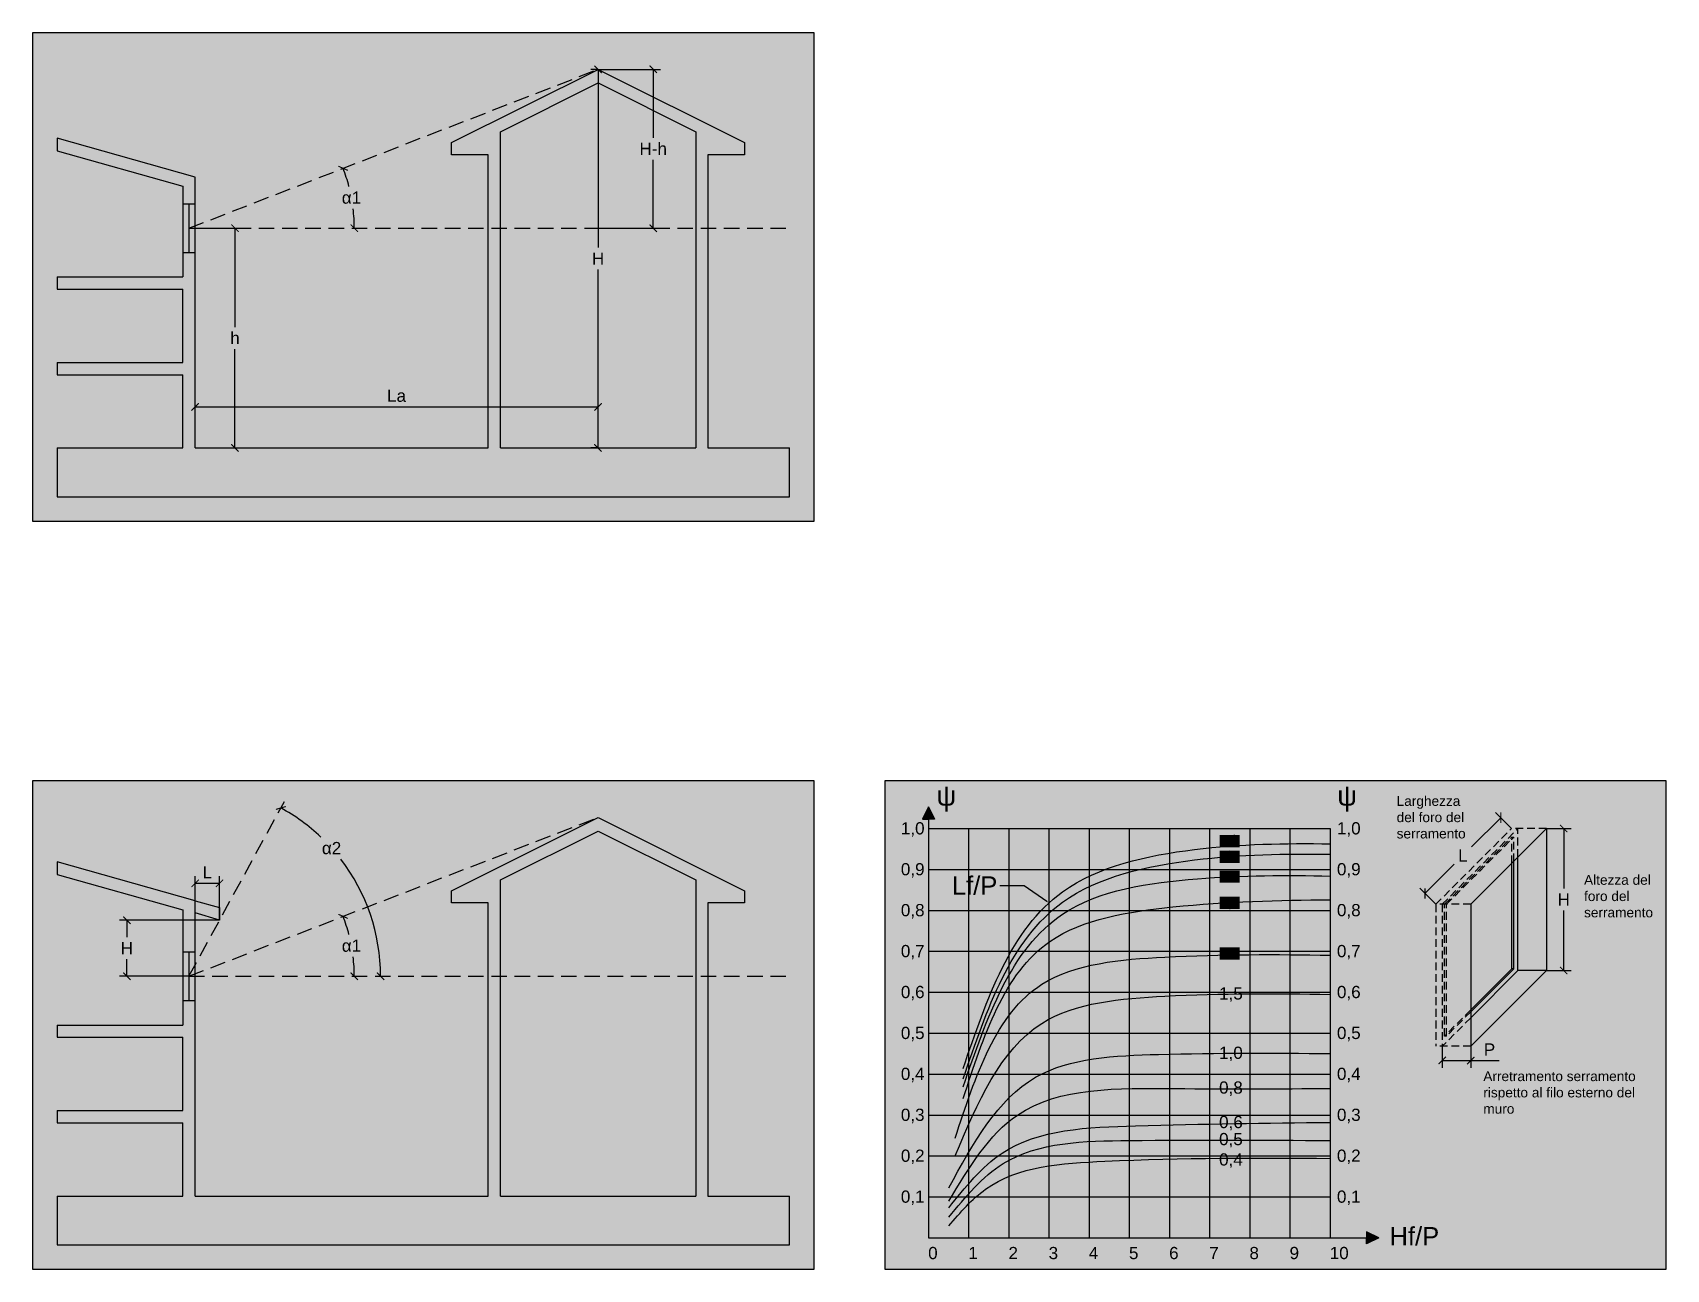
# Model space of a CAD drawing. Header units: millimetres. Extents: x 4281.8 to 4348.7, y 3231 to 3281.6.
import ezdxf
from ezdxf import colors
from ezdxf.entities.mleader import LeaderData, LeaderLine
from ezdxf.math import Vec2, Vec3

# ---------------------------------------------------------------- set-up
doc = ezdxf.new("R2010")
doc.units = ezdxf.units.MM
doc.linetypes.add('TRATTEGGIATA2', pattern=[9.525, 6.35, -3.175])
doc.styles.get("Standard").update_dxf_attribs({"font": 'arial.ttf'})
doc.dimstyles.new('ISO-25', dxfattribs={"dimtxt": 0.5, "dimasz": 0.3, "dimexe": 0.3, "dimexo": 0, "dimgap": 0.2, "dimtad": 1, "dimtih": 1, "dimtoh": 1, "dimtxsty": 'Standard', "dimblk": 'ARCHTICK', "dimcen": 2.5, "dimadec": 0, "dimazin": 0, "dimtfac": 1, "dimtmove": 0, "dimatfit": 3, "dimfxl": 1, "dimarcsym": 0})

# ---------------------------------------------------------------- blocks, each defined once
blk = doc.blocks.new('_ArchTick')
at = {"color": 0, "linetype": 'ByBlock', "const_width": 0.15}
blk.add_lwpolyline([(-0.5, -0.5), (0.5, 0.5)], dxfattribs=at)
blk = doc.blocks.new('*D1')
at = {"color": 0, "lineweight": -2, "transparency": 16777216}
for p, q in [((4288.454, 3273.647), (4290.388, 3273.647)), ((4290.088, 3273.647), (4290.088, 3269.597)), ((4290.088, 3264.647), (4290.088, 3268.697)), ((4288.454, 3264.647), (4290.388, 3264.647))]:
    blk.add_line(p, q, dxfattribs=at)
at = {"layer": 'Defpoints', "color": 0, "transparency": 16777216}
for p in [(4288.454, 3273.647), (4290.088, 3273.647), (4288.454, 3264.647)]:
    blk.add_point(p, dxfattribs=at)
at = {"color": 0, "lineweight": -2, "transparency": 16777216, "xscale": 0.3, "yscale": 0.3, "zscale": 0.3}
for p, rotation in [((4290.088, 3273.647), 90), ((4290.088, 3264.647), 270)]:
    blk.add_blockref('_ArchTick', p, dxfattribs=dict(at, rotation=rotation))
at = {"color": 0, "transparency": 16777216, "insert": (4290.088, 3269.147), "char_height": 0.5, "attachment_point": 5}
blk.add_mtext('h', dxfattribs=at)
blk = doc.blocks.new('*D3')
at = {"color": 0, "lineweight": -2, "transparency": 16777216}
for p, q in [((4304.954, 3280.147), (4304.654, 3280.147)), ((4304.954, 3280.147), (4304.954, 3272.847)), ((4304.954, 3264.647), (4304.954, 3271.947)), ((4304.954, 3264.647), (4304.654, 3264.647))]:
    blk.add_line(p, q, dxfattribs=at)
at = {"layer": 'Defpoints', "color": 0, "transparency": 16777216}
for p in [(4304.954, 3280.147), (4304.954, 3264.647), (4304.954, 3264.647)]:
    blk.add_point(p, dxfattribs=at)
at = {"color": 0, "lineweight": -2, "transparency": 16777216, "xscale": 0.3, "yscale": 0.3, "zscale": 0.3}
for p, rotation in [((4304.954, 3280.147), 90), ((4304.954, 3264.647), 270)]:
    blk.add_blockref('_ArchTick', p, dxfattribs=dict(at, rotation=rotation))
at = {"color": 0, "transparency": 16777216, "insert": (4304.954, 3272.397), "char_height": 0.5, "attachment_point": 5}
blk.add_mtext('H', dxfattribs=at)
blk = doc.blocks.new('*D4')
at = {"color": 0, "lineweight": -2, "transparency": 16777216}
for p, q in [((4288.454, 3264.647), (4288.454, 3266.629)), ((4288.454, 3266.329), (4304.954, 3266.329)), ((4304.954, 3264.647), (4304.954, 3266.629))]:
    blk.add_line(p, q, dxfattribs=at)
at = {"layer": 'Defpoints', "color": 0, "transparency": 16777216}
for p in [(4304.954, 3266.329), (4288.454, 3264.647), (4304.954, 3264.647)]:
    blk.add_point(p, dxfattribs=at)
at = {"color": 0, "lineweight": -2, "transparency": 16777216, "xscale": 0.3, "yscale": 0.3, "zscale": 0.3, "rotation": 180}
blk.add_blockref('_ArchTick', (4288.454, 3266.329), dxfattribs=at)
at = {"color": 0, "lineweight": -2, "transparency": 16777216, "xscale": 0.3, "yscale": 0.3, "zscale": 0.3}
blk.add_blockref('_ArchTick', (4304.954, 3266.329), dxfattribs=at)
at = {"color": 0, "transparency": 16777216, "insert": (4296.704, 3266.783), "char_height": 0.5, "attachment_point": 5}
blk.add_mtext('La', dxfattribs=at)
blk = doc.blocks.new('*D5')
at = {"color": 0, "lineweight": -2, "transparency": 16777216}
for p, q in [((4304.954, 3280.147), (4307.515, 3280.147)), ((4307.215, 3280.147), (4307.215, 3277.347)), ((4307.215, 3273.647), (4307.215, 3276.447)), ((4304.954, 3273.647), (4307.515, 3273.647))]:
    blk.add_line(p, q, dxfattribs=at)
at = {"layer": 'Defpoints', "color": 0, "transparency": 16777216}
for p in [(4304.954, 3280.147), (4307.215, 3280.147), (4304.954, 3273.647)]:
    blk.add_point(p, dxfattribs=at)
at = {"color": 0, "lineweight": -2, "transparency": 16777216, "xscale": 0.3, "yscale": 0.3, "zscale": 0.3}
for p, rotation in [((4307.215, 3280.147), 90), ((4307.215, 3273.647), 270)]:
    blk.add_blockref('_ArchTick', p, dxfattribs=dict(at, rotation=rotation))
at = {"color": 0, "transparency": 16777216, "insert": (4307.215, 3276.897), "char_height": 0.5, "attachment_point": 5}
blk.add_mtext('H-h', dxfattribs=at)
blk = doc.blocks.new('*D6')
at = {"color": 0, "lineweight": -2, "transparency": 16777216}
for start, end in [(14.55216, 21.20923), (0, 6.70744)]:
    blk.add_arc((4288.204, 3273.647), 6.769, start, end, dxfattribs=at)
at = {"layer": 'Defpoints', "color": 0, "transparency": 16777216}
for p in [(4304.954, 3280.147), (4294.922, 3274.481), (4288.204, 3273.647), (4288.204, 3273.647), (4312.802, 3273.647)]:
    blk.add_point(p, dxfattribs=at)
at = {"color": 0, "lineweight": -2, "transparency": 16777216, "xscale": 0.3, "yscale": 0.3, "zscale": 0.3}
for p, rotation in [((4294.515, 3276.096), 111.2092261342237), ((4294.973, 3273.647), 270.0000000000002)]:
    blk.add_blockref('_ArchTick', p, dxfattribs=dict(at, rotation=rotation))
at = {"color": 0, "transparency": 16777216, "insert": (4294.858, 3274.893), "char_height": 0.5, "attachment_point": 5}
blk.add_mtext('α1', dxfattribs=at)
blk = doc.blocks.new('*D11')
at = {"color": 0, "lineweight": -2, "transparency": 16777216}
for start, end in [(14.55216, 21.20923), (0, 6.70744)]:
    blk.add_arc((4288.204, 3243.024), 6.769, start, end, dxfattribs=at)
at = {"layer": 'Defpoints', "color": 0, "transparency": 16777216}
for p in [(4304.954, 3249.524), (4294.922, 3243.858), (4288.204, 3243.024), (4288.204, 3243.024), (4312.802, 3243.024)]:
    blk.add_point(p, dxfattribs=at)
at = {"color": 0, "lineweight": -2, "transparency": 16777216, "xscale": 0.3, "yscale": 0.3, "zscale": 0.3}
for p, rotation in [((4294.515, 3245.473), 111.2092261342237), ((4294.973, 3243.024), 270.0000000000012)]:
    blk.add_blockref('_ArchTick', p, dxfattribs=dict(at, rotation=rotation))
at = {"color": 0, "transparency": 16777216, "insert": (4294.858, 3244.27), "char_height": 0.5, "attachment_point": 5}
blk.add_mtext('α1', dxfattribs=at)
blk = doc.blocks.new('*D12')
at = {"color": 0, "lineweight": -2, "transparency": 16777216}
for start, end in [(46.55094, 61.35743), (360, 37.58764)]:
    blk.add_arc((4288.204, 3243.024), 7.846, start, end, dxfattribs=at)
at = {"layer": 'Defpoints', "color": 0, "transparency": 16777216}
for p in [(4292.109, 3250.174), (4295.555, 3245.766), (4288.204, 3243.024), (4288.204, 3243.024), (4312.802, 3243.024)]:
    blk.add_point(p, dxfattribs=at)
at = {"color": 0, "lineweight": -2, "transparency": 16777216, "xscale": 0.3, "yscale": 0.3, "zscale": 0.3}
for p, rotation in [((4291.965, 3249.91), 151.3574308659003), ((4296.05, 3243.024), 269.9999999999989)]:
    blk.add_blockref('_ArchTick', p, dxfattribs=dict(at, rotation=rotation))
at = {"color": 0, "transparency": 16777216, "insert": (4294.043, 3248.265), "char_height": 0.5, "attachment_point": 5}
blk.add_mtext('α2', dxfattribs=at)
blk = doc.blocks.new('*D13')
at = {"color": 0, "lineweight": -2, "transparency": 16777216}
for p, q in [((4288.454, 3245.313), (4288.454, 3247.124)), ((4289.454, 3246.824), (4288.454, 3246.824)), ((4289.454, 3245.313), (4289.454, 3247.124))]:
    blk.add_line(p, q, dxfattribs=at)
at = {"layer": 'Defpoints', "color": 0, "transparency": 16777216}
for p in [(4288.454, 3246.824), (4288.454, 3245.313), (4289.454, 3245.313)]:
    blk.add_point(p, dxfattribs=at)
at = {"color": 0, "lineweight": -2, "transparency": 16777216, "xscale": 0.3, "yscale": 0.3, "zscale": 0.3, "rotation": 180}
blk.add_blockref('_ArchTick', (4288.454, 3246.824), dxfattribs=at)
at = {"color": 0, "lineweight": -2, "transparency": 16777216, "xscale": 0.3, "yscale": 0.3, "zscale": 0.3}
blk.add_blockref('_ArchTick', (4289.454, 3246.824), dxfattribs=at)
at = {"color": 0, "transparency": 16777216, "insert": (4288.954, 3247.274), "char_height": 0.5, "attachment_point": 5}
blk.add_mtext('L', dxfattribs=at)
blk = doc.blocks.new('*D14')
at = {"color": 0, "lineweight": -2, "transparency": 16777216}
for p, q in [((4289.454, 3245.313), (4285.359, 3245.313)), ((4285.659, 3245.313), (4285.659, 3244.619)), ((4285.659, 3243.024), (4285.659, 3243.719)), ((4288.204, 3243.024), (4285.359, 3243.024))]:
    blk.add_line(p, q, dxfattribs=at)
at = {"layer": 'Defpoints', "color": 0, "transparency": 16777216}
for p in [(4285.659, 3245.313), (4289.454, 3245.313), (4288.204, 3243.024)]:
    blk.add_point(p, dxfattribs=at)
at = {"color": 0, "lineweight": -2, "transparency": 16777216, "xscale": 0.3, "yscale": 0.3, "zscale": 0.3}
for p, rotation in [((4285.659, 3245.313), 90), ((4285.659, 3243.024), 270)]:
    blk.add_blockref('_ArchTick', p, dxfattribs=dict(at, rotation=rotation))
at = {"color": 0, "transparency": 16777216, "insert": (4285.659, 3244.169), "char_height": 0.5, "attachment_point": 5}
blk.add_mtext('H', dxfattribs=at)
blk = doc.blocks.new('*D16')
at = {"color": 0, "lineweight": -2, "transparency": 16777216}
for p, q in [((4339.527, 3240.153), (4339.527, 3239.272)), ((4340.694, 3240.153), (4340.694, 3239.272)), ((4339.527, 3239.572), (4340.694, 3239.572)), ((4340.694, 3239.572), (4341.853, 3239.572))]:
    blk.add_line(p, q, dxfattribs=at)
at = {"layer": 'Defpoints', "color": 0, "transparency": 16777216}
for p in [(4339.527, 3240.153), (4340.694, 3240.153), (4340.694, 3239.572)]:
    blk.add_point(p, dxfattribs=at)
at = {"color": 0, "lineweight": -2, "transparency": 16777216, "xscale": 0.3, "yscale": 0.3, "zscale": 0.3, "rotation": 180}
blk.add_blockref('_ArchTick', (4339.527, 3239.572), dxfattribs=at)
at = {"color": 0, "lineweight": -2, "transparency": 16777216, "xscale": 0.3, "yscale": 0.3, "zscale": 0.3}
blk.add_blockref('_ArchTick', (4340.694, 3239.572), dxfattribs=at)
at = {"color": 0, "transparency": 16777216, "insert": (4341.462, 3240.022), "char_height": 0.5, "attachment_point": 5}
blk.add_mtext('P', dxfattribs=at)
blk = doc.blocks.new('*D18')
at = {"color": 0, "lineweight": -2, "transparency": 16777216}
for p, q in [((4343.795, 3249.069), (4344.801, 3249.069)), ((4344.501, 3249.069), (4344.501, 3246.612)), ((4344.501, 3243.254), (4344.501, 3245.712)), ((4343.795, 3243.254), (4344.801, 3243.254))]:
    blk.add_line(p, q, dxfattribs=at)
at = {"layer": 'Defpoints', "color": 0, "transparency": 16777216}
for p in [(4343.795, 3249.069), (4343.795, 3243.254), (4344.501, 3243.254)]:
    blk.add_point(p, dxfattribs=at)
at = {"color": 0, "lineweight": -2, "transparency": 16777216, "xscale": 0.3, "yscale": 0.3, "zscale": 0.3}
for p, rotation in [((4344.501, 3249.069), 90), ((4344.501, 3243.254), 270)]:
    blk.add_blockref('_ArchTick', p, dxfattribs=dict(at, rotation=rotation))
at = {"color": 0, "transparency": 16777216, "insert": (4344.501, 3246.162), "char_height": 0.5, "attachment_point": 5}
blk.add_mtext('H', dxfattribs=at)
blk = doc.blocks.new('*D19')
at = {"color": 0, "lineweight": -2, "transparency": 16777216}
for p, q in [((4341.921, 3249.513), (4340.727, 3248.319)), ((4342.364, 3249.069), (4341.709, 3249.725)), ((4338.82, 3246.412), (4340.014, 3247.606)), ((4339.263, 3245.969), (4338.608, 3246.624))]:
    blk.add_line(p, q, dxfattribs=at)
at = {"layer": 'Defpoints', "color": 0, "transparency": 16777216}
for p in [(4341.921, 3249.513), (4342.364, 3249.069), (4339.263, 3245.969)]:
    blk.add_point(p, dxfattribs=at)
at = {"color": 0, "lineweight": -2, "transparency": 16777216, "xscale": 0.3, "yscale": 0.3, "zscale": 0.3}
for p, rotation in [((4341.921, 3249.513), 45.00000000001681), ((4338.82, 3246.412), 225.0000000000168)]:
    blk.add_blockref('_ArchTick', p, dxfattribs=dict(at, rotation=rotation))
at = {"color": 0, "transparency": 16777216, "insert": (4340.37, 3247.962), "char_height": 0.5, "attachment_point": 5}
blk.add_mtext('L', dxfattribs=at)

msp = doc.modelspace()

# ---------------------------------------------------------------- hatches: boundary and pattern name
h = msp.add_hatch(color=1)
h.dxf.hatch_style = 1
h.set_gradient(color1=(51, 51, 51), color2=(91, 91, 91), tint=1, name='SPHERICAL')
h.paths.add_polyline_path([(4281.802, 3261.647), (4313.802, 3261.647), (4313.802, 3281.647), (4281.802, 3281.647)])
h = msp.add_hatch(color=254)
h.dxf.hatch_style = 1
h.paths.add_polyline_path([(4282.802, 3277.329), (4282.802, 3276.809), (4287.954, 3275.358), (4287.954, 3274.647), (4288.454, 3274.647), (4288.454, 3275.737)], flags=17)
h.paths.add_polyline_path([(4288.454, 3272.647), (4287.954, 3272.647), (4287.954, 3271.647), (4282.802, 3271.647), (4282.802, 3271.147), (4287.954, 3271.147), (4287.954, 3268.147), (4282.802, 3268.147), (4282.802, 3267.647), (4287.954, 3267.647), (4287.954, 3264.647), (4282.802, 3264.647), (4282.802, 3262.647), (4312.802, 3262.647), (4312.802, 3264.647), (4309.454, 3264.647), (4309.454, 3276.647), (4310.954, 3276.647), (4310.954, 3277.147), (4304.954, 3280.147), (4298.954, 3277.147), (4298.954, 3276.647), (4300.454, 3276.647), (4300.454, 3264.647), (4288.454, 3264.647)])
h.paths.add_polyline_path([(4300.954, 3277.147), (4300.954, 3277.588), (4304.954, 3279.588), (4308.954, 3277.588), (4308.954, 3277.147), (4308.954, 3264.647), (4300.954, 3264.647)], flags=16)
h = msp.add_hatch(color=1)
h.dxf.hatch_style = 1
h.set_gradient(color1=(51, 51, 51), color2=(91, 91, 91), tint=1, name='SPHERICAL')
h.paths.add_polyline_path([(4281.802, 3231.024), (4313.802, 3231.024), (4313.802, 3251.024), (4281.802, 3251.024)])
h = msp.add_hatch(color=1)
h.dxf.hatch_style = 1
h.set_gradient(color1=(51, 51, 51), color2=(91, 91, 91), tint=1, name='SPHERICAL')
h.paths.add_polyline_path([(4316.703, 3231.024), (4348.703, 3231.024), (4348.703, 3251.024), (4316.703, 3251.024)])
h = msp.add_hatch(color=254)
h.dxf.hatch_style = 1
h.paths.add_polyline_path([(4282.802, 3247.186), (4287.954, 3245.735), (4287.954, 3244.024), (4288.454, 3244.024), (4288.454, 3246.114), (4282.802, 3247.706)], flags=17)
h.paths.add_polyline_path([(4287.954, 3241.024), (4282.802, 3241.024), (4282.802, 3240.524), (4287.954, 3240.524), (4287.954, 3237.524), (4282.802, 3237.524), (4282.802, 3237.024), (4287.954, 3237.024), (4287.954, 3234.024), (4282.802, 3234.024), (4282.802, 3232.024), (4312.802, 3232.024), (4312.802, 3234.024), (4309.454, 3234.024), (4309.454, 3246.024), (4310.954, 3246.024), (4310.954, 3246.524), (4304.954, 3249.524), (4298.954, 3246.524), (4298.954, 3246.024), (4300.454, 3246.024), (4300.454, 3234.024), (4288.454, 3234.024), (4288.454, 3242.024), (4287.954, 3242.024)])
h.paths.add_polyline_path([(4300.954, 3246.524), (4300.954, 3246.965), (4304.954, 3248.965), (4308.954, 3246.965), (4308.954, 3246.524), (4308.954, 3234.024), (4300.954, 3234.024)], flags=16)
h = msp.add_hatch(color=40)
h.dxf.hatch_style = 1
h.paths.add_polyline_path([(4318.487, 3249.453), (4318.487, 3249.953), (4318.737, 3249.453)])
h.paths.add_polyline_path([(4318.487, 3249.453), (4318.487, 3249.953), (4318.237, 3249.453)])
h = msp.add_hatch(color=254)
h.dxf.hatch_style = 1
h.paths.add_polyline_path([(4288.454, 3246.114), (4288.454, 3245.614), (4289.454, 3245.313), (4289.454, 3245.832)])
h = msp.add_hatch(color=40)
h.dxf.hatch_style = 1
h.paths.add_polyline_path([(4336.431, 3232.315), (4336.931, 3232.315), (4336.431, 3232.065)])
h.paths.add_polyline_path([(4336.431, 3232.315), (4336.931, 3232.315), (4336.431, 3232.565)])

# ---------------------------------------------------------------- linework, layer by layer
at = {"color": 40}
for p, q in [((4318.487, 3249.453), (4318.487, 3232.315)), ((4340.694, 3245.969), (4343.795, 3249.069)), ((4340.694, 3245.969), (4340.694, 3240.153)), ((4340.694, 3241.567), (4342.454, 3243.326)), ((4340.694, 3241.645), (4342.376, 3243.326)), ((4340.694, 3240.153), (4343.795, 3243.254)), ((4340.694, 3241.321), (4342.628, 3243.254)), ((4318.487, 3232.315), (4336.431, 3232.315))]:
    msp.add_line(p, q, dxfattribs=at)
at = {"color": 253}
for p, q in [((4318.487, 3249.069), (4334.932, 3249.069)), ((4320.132, 3249.069), (4320.132, 3232.315)), ((4321.776, 3249.069), (4321.776, 3232.315)), ((4323.421, 3249.069), (4323.421, 3232.315)), ((4325.065, 3249.069), (4325.065, 3232.315)), ((4326.71, 3249.069), (4326.71, 3232.315)), ((4328.354, 3249.069), (4328.354, 3232.315)), ((4329.999, 3249.069), (4329.999, 3232.315)), ((4331.643, 3249.069), (4331.643, 3232.315)), ((4333.288, 3249.069), (4333.288, 3232.315)), ((4334.932, 3249.069), (4334.932, 3232.315)), ((4318.487, 3247.394), (4334.932, 3247.394)), ((4318.487, 3245.719), (4334.932, 3245.719)), ((4318.487, 3244.043), (4334.932, 3244.043)), ((4318.487, 3242.368), (4334.932, 3242.368)), ((4318.487, 3240.692), (4334.932, 3240.692)), ((4318.487, 3239.017), (4334.932, 3239.017)), ((4318.487, 3237.341), (4334.932, 3237.341)), ((4318.487, 3235.666), (4334.932, 3235.666)), ((4318.487, 3233.99), (4334.932, 3233.99))]:
    msp.add_line(p, q, dxfattribs=at)
at = {"color": 40, "linetype": 'TRATTEGGIATA2', "ltscale": 0.05}
for p, q in [((4339.263, 3245.969), (4339.263, 3240.153)), ((4339.527, 3245.969), (4339.527, 3240.153)), ((4339.701, 3240.574), (4339.701, 3245.969)), ((4340.694, 3241.645), (4339.623, 3240.574)), ((4340.694, 3241.567), (4339.701, 3240.574))]:
    msp.add_line(p, q, dxfattribs=at)
at = {"color": 254}
for points in [[(4281.802, 3261.647), (4313.802, 3261.647), (4313.802, 3281.647), (4281.802, 3281.647)], [(4281.802, 3231.024), (4313.802, 3231.024), (4313.802, 3251.024), (4281.802, 3251.024)], [(4316.703, 3231.024), (4348.703, 3231.024), (4348.703, 3251.024), (4316.703, 3251.024)]]:
    msp.add_lwpolyline(points, close=True, dxfattribs=at)
at = {"color": 40, "linetype": 'TRATTEGGIATA2', "ltscale": 0.1}
for points in [[(4288.204, 3273.647), (4304.954, 3280.147)], [(4288.204, 3273.647), (4312.802, 3273.647)], [(4288.204, 3243.024), (4292.109, 3250.174)], [(4288.204, 3243.024), (4304.954, 3249.524)], [(4288.204, 3243.024), (4312.802, 3243.024)]]:
    msp.add_lwpolyline(points, dxfattribs=at)
at = {"color": 254}
for points in [[(4300.454, 3264.647), (4300.454, 3276.647), (4298.954, 3276.647), (4298.954, 3277.147), (4304.954, 3280.147), (4310.954, 3277.147), (4310.954, 3276.647), (4309.454, 3276.647), (4309.454, 3264.647)], [(4300.954, 3264.647), (4300.954, 3277.147), (4300.954, 3277.588), (4304.954, 3279.588), (4308.954, 3277.588), (4308.954, 3277.147), (4308.954, 3264.647)], [(4288.454, 3264.647), (4288.454, 3275.737), (4282.802, 3277.329), (4282.802, 3276.809), (4287.954, 3275.358), (4287.954, 3271.647)], [(4287.954, 3274.647), (4288.454, 3274.647)], [(4288.204, 3274.647), (4288.204, 3272.647)], [(4287.954, 3272.647), (4288.454, 3272.647)], [(4282.802, 3271.647), (4287.954, 3271.647)], [(4282.802, 3271.647), (4282.802, 3271.147)], [(4282.802, 3271.147), (4287.954, 3271.147)], [(4287.954, 3268.147), (4287.954, 3271.147)], [(4282.802, 3268.147), (4287.954, 3268.147)], [(4282.802, 3268.147), (4282.802, 3267.647)], [(4282.802, 3267.647), (4287.954, 3267.647)], [(4287.954, 3264.647), (4287.954, 3267.647)], [(4282.802, 3264.647), (4287.954, 3264.647)], [(4282.802, 3264.647), (4282.802, 3262.647), (4312.802, 3262.647), (4312.802, 3264.647)], [(4288.454, 3264.647), (4300.454, 3264.647)], [(4300.954, 3264.647), (4308.954, 3264.647)], [(4309.454, 3264.647), (4312.802, 3264.647)], [(4300.454, 3234.024), (4300.454, 3246.024), (4298.954, 3246.024), (4298.954, 3246.524), (4304.954, 3249.524), (4310.954, 3246.524), (4310.954, 3246.024), (4309.454, 3246.024), (4309.454, 3234.024)], [(4300.954, 3234.024), (4300.954, 3246.524), (4300.954, 3246.965), (4304.954, 3248.965), (4308.954, 3246.965), (4308.954, 3246.524), (4308.954, 3234.024)], [(4288.454, 3234.024), (4288.454, 3246.114), (4282.802, 3247.706), (4282.802, 3247.186), (4287.954, 3245.735), (4287.954, 3241.024)], [(4288.454, 3246.114), (4289.454, 3245.832), (4289.454, 3245.313), (4288.454, 3245.614)], [(4287.954, 3244.024), (4288.454, 3244.024)], [(4288.204, 3244.024), (4288.204, 3242.024)], [(4287.954, 3242.024), (4288.454, 3242.024)], [(4282.802, 3241.024), (4287.954, 3241.024)], [(4282.802, 3241.024), (4282.802, 3240.524)], [(4282.802, 3240.524), (4287.954, 3240.524)], [(4287.954, 3237.524), (4287.954, 3240.524)], [(4282.802, 3237.524), (4287.954, 3237.524)], [(4282.802, 3237.524), (4282.802, 3237.024)], [(4282.802, 3237.024), (4287.954, 3237.024)], [(4287.954, 3234.024), (4287.954, 3237.024)], [(4282.802, 3234.024), (4287.954, 3234.024)], [(4282.802, 3234.024), (4282.802, 3232.024), (4312.802, 3232.024), (4312.802, 3234.024)], [(4288.454, 3234.024), (4300.454, 3234.024)], [(4300.954, 3234.024), (4308.954, 3234.024)], [(4309.454, 3234.024), (4312.802, 3234.024)]]:
    msp.add_lwpolyline(points, dxfattribs=at)
at = {"color": 40}
for points in [[(4318.487, 3249.453), (4318.487, 3249.953), (4318.237, 3249.453)], [(4318.487, 3249.453), (4318.487, 3249.953), (4318.737, 3249.453)], [(4336.431, 3232.315), (4336.931, 3232.315), (4336.431, 3232.565)], [(4336.431, 3232.315), (4336.931, 3232.315), (4336.431, 3232.065)]]:
    msp.add_lwpolyline(points, close=True, dxfattribs=at)
at = {"color": 40, "linetype": 'TRATTEGGIATA2', "ltscale": 0.05}
for points in [[(4339.263, 3245.969), (4342.364, 3249.069)], [(4339.527, 3245.969), (4342.628, 3249.069)], [(4339.623, 3245.969), (4342.376, 3248.721)], [(4339.701, 3245.969), (4342.454, 3248.721)], [(4343.795, 3249.069), (4342.364, 3249.069)], [(4342.376, 3248.721), (4342.454, 3248.721)], [(4342.454, 3247.728), (4342.454, 3248.721)], [(4342.628, 3247.902), (4342.628, 3249.069)], [(4342.376, 3247.65), (4342.376, 3248.643)], [(4340.694, 3245.969), (4339.263, 3245.969)], [(4339.623, 3240.574), (4339.623, 3245.969)], [(4340.694, 3241.321), (4339.527, 3240.153)], [(4340.694, 3240.153), (4339.263, 3240.153)], [(4339.701, 3240.574), (4339.623, 3240.574)]]:
    msp.add_lwpolyline(points, dxfattribs=at)
at = {"color": 40}
for points in [[(4343.795, 3249.069), (4343.795, 3243.254)], [(4342.376, 3243.326), (4342.376, 3247.65)], [(4342.454, 3243.326), (4342.454, 3247.728)], [(4342.628, 3243.254), (4342.628, 3247.902)], [(4342.454, 3243.326), (4342.376, 3243.326)], [(4343.795, 3243.254), (4342.628, 3243.254)]]:
    msp.add_lwpolyline(points, dxfattribs=at)
at = {"color": 40, "lineweight": 30}
for points, knots in [([(4319.908, 3239.251), (4320.878, 3242.097), (4322.51, 3246.887), (4329.378, 3248.4), (4333.11, 3248.474), (4334.932, 3248.441)], [0, 0, 0, 0, 8.29665, 13.966261, 19.479846, 19.479846, 19.479846, 19.479846]), ([(4319.908, 3238.825), (4320.878, 3241.671), (4322.51, 3246.461), (4329.378, 3247.974), (4333.11, 3248.048), (4334.932, 3248.015)], [0, 0, 0, 0, 8.29665, 13.966261, 19.479846, 19.479846, 19.479846, 19.479846]), ([(4319.908, 3238.5), (4320.88, 3241.323), (4322.533, 3246.122), (4329.456, 3247.143), (4333.16, 3247.164), (4334.932, 3247.125)], [0, 0, 0, 0, 8.152472, 13.857573, 19.237393, 19.237393, 19.237393, 19.237393]), ([(4319.908, 3238.017), (4320.741, 3240.578), (4322.168, 3244.961), (4328.969, 3246.036), (4332.837, 3246.144), (4334.932, 3246.148)], [0, 0, 0, 0, 7.345002, 12.574986, 18.953555, 18.953555, 18.953555, 18.953555]), ([(4319.58, 3236.393), (4320.413, 3238.944), (4321.839, 3243.314), (4328.802, 3243.932), (4332.743, 3243.922), (4334.932, 3243.879)], [0, 0, 0, 0, 7.233767, 12.391006, 19.087037, 19.087037, 19.087037, 19.087037]), ([(4319.58, 3235.666), (4320.498, 3237.84), (4322.146, 3241.743), (4328.795, 3242.33), (4332.738, 3242.32), (4334.932, 3242.277)], [0, 0, 0, 0, 6.486884, 11.644123, 18.3454, 18.3454, 18.3454, 18.3454]), ([(4319.319, 3234.361), (4320.312, 3236.171), (4322.188, 3239.593), (4328.64, 3239.891), (4332.652, 3239.882), (4334.932, 3239.857)], [0, 0, 0, 0, 5.752107, 10.874228, 17.842309, 17.842309, 17.842309, 17.842309]), ([(4319.319, 3233.81), (4320.138, 3235.178), (4322.141, 3238.525), (4328.613, 3238.397), (4332.879, 3238.412), (4334.932, 3238.428)], [0, 0, 0, 0, 4.513245, 11.04327, 17.329294, 17.329294, 17.329294, 17.329294]), ([(4319.319, 3233.544), (4319.991, 3234.384), (4321.865, 3236.726), (4327.882, 3236.953), (4332.349, 3237.015), (4334.932, 3237.041)], [0, 0, 0, 0, 3.120964, 8.70452, 16.609892, 16.609892, 16.609892, 16.609892]), ([(4319.319, 3233.159), (4320.005, 3233.991), (4321.844, 3236.222), (4327.824, 3236.336), (4332.266, 3236.317), (4334.932, 3236.296)], [0, 0, 0, 0, 3.120805, 8.376141, 16.539033, 16.539033, 16.539033, 16.539033]), ([(4319.319, 3232.801), (4319.792, 3233.352), (4321.377, 3235.202), (4327.256, 3235.59), (4331.942, 3235.595), (4334.932, 3235.567)], [0, 0, 0, 0, 2.127794, 7.14311, 16.307285, 16.307285, 16.307285, 16.307285])]:
    msp.add_open_spline(points, degree=3, knots=knots, dxfattribs=at)

# ---------------------------------------------------------------- texts
at = {"color": 40, "attachment_point": 1}
for s, width, gutter_width, heights, insert, char_height in [('{\\H1.0833x;ψ}', 1.6559, 12.5, [0.917], (4318.815, 3250.822), 0.75), ('{\\H1.0833x;ψ}', 1.6559, 12.5, [0.917], (4335.226, 3250.822), 0.75), ('Larghezza del foro del serramento', 2.98745, 0, [2.849], (4337.659, 3250.396), 0.4), ('1,0', 0.82682, 12.5, [0.917], (4317.356, 3249.328), 0.5), ('1,0', 0.82682, 12.5, [0.917], (4335.214, 3249.328), 0.5), ('0,9', 0.82682, 12.5, [0.917], (4317.356, 3247.653), 0.5), ('0,9', 0.82682, 12.5, [0.917], (4335.214, 3247.653), 0.5), ('Altezza del foro del serramento', 2.90705, 0, [2.849], (4345.333, 3247.166), 0.4), ('0,8', 0.82682, 12.5, [0.917], (4317.356, 3245.978), 0.5), ('0,8', 0.82682, 12.5, [0.917], (4335.214, 3245.978), 0.5), ('0,7', 0.82682, 12.5, [0.917], (4317.356, 3244.302), 0.5), ('0,7', 0.82682, 12.5, [0.917], (4335.214, 3244.302), 0.5), ('0,6', 0.82682, 12.5, [0.917], (4317.356, 3242.627), 0.5), ('0,6', 0.82682, 12.5, [0.917], (4335.214, 3242.627), 0.5), ('0,5', 0.82682, 12.5, [0.917], (4317.356, 3240.951), 0.5), ('0,5', 0.82682, 12.5, [0.917], (4335.214, 3240.951), 0.5), ('0,4', 0.82682, 12.5, [0.917], (4317.356, 3239.276), 0.5), ('0,4', 0.82682, 12.5, [0.917], (4335.214, 3239.276), 0.5), ('Arretramento serramento rispetto al filo esterno del muro', 6.93108, 0, [2.651], (4341.208, 3239.129), 0.4), ('0,3', 0.82682, 12.5, [0.917], (4317.356, 3237.6), 0.5), ('0,3', 0.82682, 12.5, [0.917], (4335.214, 3237.6), 0.5), ('0,2', 0.82682, 12.5, [0.917], (4317.356, 3235.925), 0.5), ('0,2', 0.82682, 12.5, [0.917], (4335.214, 3235.925), 0.5), ('0,1', 0.82682, 12.5, [0.917], (4317.356, 3234.25), 0.5), ('0,1', 0.82682, 12.5, [0.917], (4335.214, 3234.25), 0.5), ('Hf/P', 1.6559, 12.5, [0.917], (4337.365, 3232.753), 0.75), ('0', 2.5, 12.5, [0.917], (4318.474, 3231.941), 0.5), ('1', 2.5, 12.5, [0.917], (4320.119, 3231.941), 0.5), ('2', 2.5, 12.5, [0.917], (4321.763, 3231.941), 0.5), ('3', 2.5, 12.5, [0.917], (4323.408, 3231.941), 0.5), ('4', 2.5, 12.5, [0.917], (4325.052, 3231.941), 0.5), ('5', 2.5, 12.5, [0.917], (4326.697, 3231.941), 0.5), ('6', 2.5, 12.5, [0.917], (4328.341, 3231.941), 0.5), ('7', 2.5, 12.5, [0.917], (4329.986, 3231.941), 0.5), ('8', 2.5, 12.5, [0.917], (4331.63, 3231.941), 0.5), ('9', 2.5, 12.5, [0.917], (4333.275, 3231.941), 0.5), ('10', 0.82682, 12.5, [0.917], (4334.919, 3231.941), 0.5)]:
    msp.add_mtext_dynamic_manual_height_columns(s, width=width, gutter_width=gutter_width, heights=heights, dxfattribs=dict(at, insert=insert, char_height=char_height))
at = {"color": 40, "char_height": 0.5, "attachment_point": 5, "bg_fill": 1, "box_fill_scale": 1, "bg_fill_color": 252, "bg_fill_transparency": 0}
for s, width, heights, insert in [('10', 0.82682, [0.659], (4330.82, 3248.552)), ('8', 0.82682, [0.585], (4330.82, 3247.909)), ('4', 0.82682, [0.595], (4330.82, 3247.096)), ('3', 0.82682, [0.674], (4330.82, 3246.019)), ('2', 0.82682, [0.583], (4330.82, 3243.949)), ('1,5', 0.97664, [0.679], (4330.873, 3242.271)), ('1,0', 0.93098, [0.759], (4330.873, 3239.843)), ('0,8', 0.89942, [0.669], (4330.873, 3238.419)), ('0,6', 0.93098, [0.698], (4330.873, 3237.008)), ('0,5', 0.93098, [0.635], (4330.873, 3236.31)), ('0,4', 0.93098, [0.696], (4330.873, 3235.476))]:
    msp.add_mtext_dynamic_manual_height_columns(s, width=width, gutter_width=12.5, heights=heights, dxfattribs=dict(at, insert=insert))

# ---------------------------------------------------------------- dimensions: what is measured, and where the dimension line sits
at = {"color": 40}
for base, line1, line2, picture, middle in [((4294.922, 3274.481), ((4288.204, 3273.647), (4304.954, 3280.147)), ((4288.204, 3273.647), (4312.802, 3273.647)), '*D6', (4294.858, 3274.893)), ((4294.922, 3243.858), ((4288.204, 3243.024), (4304.954, 3249.524)), ((4288.204, 3243.024), (4312.802, 3243.024)), '*D11', (4294.858, 3244.27))]:
    dim = msp.add_angular_dim_2l(base=base, line1=line1, line2=line2, text='α1', dimstyle='ISO-25', dxfattribs=at)
    dim.commit()
    dim.dimension.update_dxf_attribs({"geometry": picture, "text_midpoint": middle})
for base, p1, p2, text, picture, middle in [((4304.954, 3264.647), (4304.954, 3280.147), (4304.954, 3264.647), 'H', '*D3', (4304.954, 3272.397)), ((4307.215, 3280.147), (4304.954, 3273.647), (4304.954, 3280.147), 'H-h', '*D5', (4307.215, 3276.897)), ((4290.088, 3273.647), (4288.454, 3264.647), (4288.454, 3273.647), 'h', '*D1', (4290.088, 3269.147))]:
    dim = msp.add_linear_dim(base=base, p1=p1, p2=p2, angle=90, text=text, dimstyle='ISO-25', dxfattribs=at)
    dim.commit()
    dim.dimension.update_dxf_attribs({"geometry": picture, "text_midpoint": middle})
for base, p1, p2, text, picture, middle in [((4304.954, 3266.329), (4288.454, 3264.647), (4304.954, 3264.647), 'La', '*D4', (4296.704, 3266.783)), ((4288.454, 3246.824), (4289.454, 3245.313), (4288.454, 3245.313), 'L', '*D13', (4288.954, 3247.274))]:
    dim = msp.add_linear_dim(base=base, p1=p1, p2=p2, text=text, dimstyle='ISO-25', dxfattribs=at)
    dim.commit()
    dim.dimension.update_dxf_attribs({"geometry": picture, "text_midpoint": middle})
dim = msp.add_angular_dim_2l(base=(4295.555, 3245.766), line1=((4288.204, 3243.024), (4292.109, 3250.174)), line2=((4288.204, 3243.024), (4312.802, 3243.024)), text='α2', dimstyle='ISO-25', dxfattribs=at)
dim.commit()
dim.dimension.update_dxf_attribs({"geometry": '*D12', "text_midpoint": (4294.043, 3248.265), "dimtype": 162})
at = {"color": 254}
for base, p1, p2, angle, text, picture, middle, dimtype in [((4341.921, 3249.513), (4339.263, 3245.969), (4342.364, 3249.069), 45, 'L', '*D19', (4340.37, 3247.962), 161), ((4344.501, 3243.254), (4343.795, 3249.069), (4343.795, 3243.254), 90, 'H', '*D18', (4344.501, 3246.162), 160), ((4340.694, 3239.572), (4339.527, 3240.153), (4340.694, 3240.153), 0, 'P', '*D16', (4341.462, 3239.572), 161)]:
    dim = msp.add_linear_dim(base=base, p1=p1, p2=p2, angle=angle, text=text, dimstyle='ISO-25', dxfattribs=at)
    dim.commit()
    dim.dimension.update_dxf_attribs({"geometry": picture, "text_midpoint": middle, "dimtype": dimtype})
at = {"color": 40}
dim = msp.add_linear_dim(base=(4285.659, 3245.313), p1=(4288.204, 3243.024), p2=(4289.454, 3245.313), angle=90, text='H', dimstyle='ISO-25', dxfattribs=at)
dim.commit()
dim.dimension.update_dxf_attribs({"geometry": '*D14', "text_midpoint": (4285.659, 3244.169), "dimtype": 160})

# ---------------------------------------------------------------- leaders
ml = msp.add_multileader_mtext('Standard', dxfattribs=at)
ml.set_content('Lf/P', color=40)
ml.set_leader_properties()
ml.build(insert=Vec2(0, 0))
ml.multileader.update_dxf_attribs({"dogleg_length": 1, "arrow_head_size": 0.1})
ctx = ml.context
ctx.base_point, ctx.char_height, ctx.arrow_head_size, ctx.landing_gap_size, ctx.plane_origin = Vec3(4319.466, 3246.728), 0.75, 0.1, 0.1, Vec3(4328.354, 3248.062)
ctx.text_align_type = 2
notes = []
notes.append((ctx, [(1, (1, 1, 0), (4322.408, 3246.728), (-1, 0), 1, [(0, [(4323.421, 3246.025)], 0, [])])]))
ctx.mtext.insert, ctx.mtext.alignment, ctx.mtext.flow_direction = Vec3(4321.308, 3247.11), 3, 5
for ctx, leaders in notes:
    for number, flags, end, landing, length, lines in leaders:
        leader = LeaderData()
        leader.index, (leader.has_last_leader_line, leader.has_dogleg_vector, leader.attachment_direction) = number, flags
        leader.last_leader_point, leader.dogleg_vector, leader.dogleg_length = Vec3(end), Vec3(landing), length
        for number, points, colour, breaks in lines:
            line = LeaderLine()
            line.index, line.vertices, line.color, line.breaks = number, Vec3.list(points), colors.encode_raw_color(colour), breaks
            leader.lines.append(line)
        ctx.leaders.append(leader)

doc.saveas('drawing.dxf')
